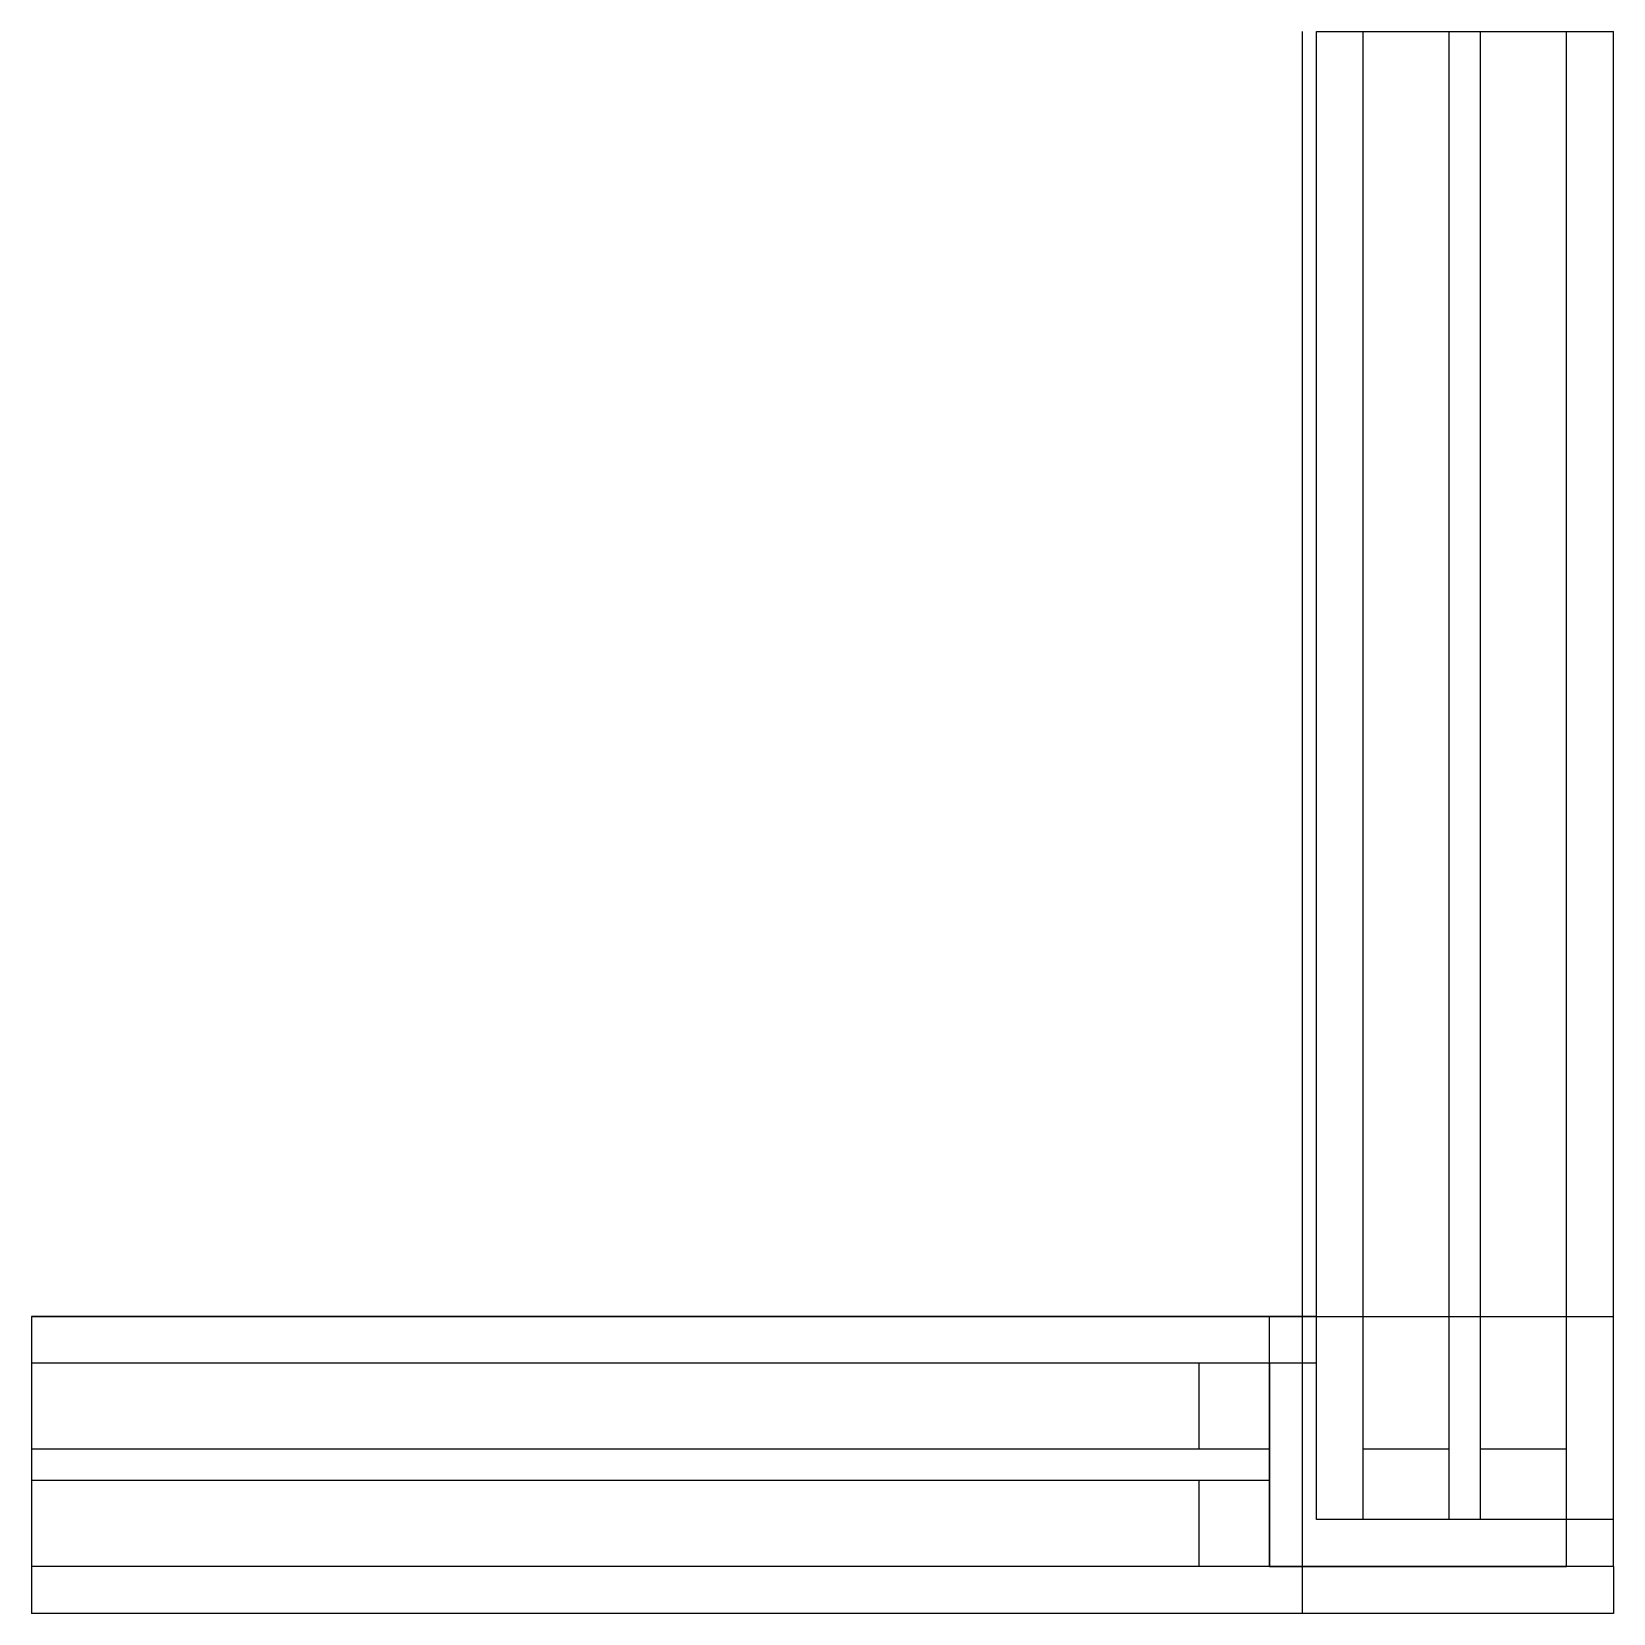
# Model space of a CAD drawing. Extents: x -163 to 40, y -38 to 164.
import ezdxf

# ---------------------------------------------------------------- set-up
doc = ezdxf.new("R2010")
doc.units = 0
doc.layers.get('0').update_dxf_attribs({"linetype": 'CONTINUOUS'})

msp = doc.modelspace()

# ---------------------------------------------------------------- linework, layer by layer
at = {"linetype": 'CONTINUOUS'}
for p, q in [((0, -38), (0, 164.4)), ((1.8, -26), (1.8, 164.4)), ((1.8, 164.4), (39.8, 164.4)), ((7.8, -26), (7.8, 164.4)), ((18.8, -26), (18.8, 164.4)), ((22.8, -26), (22.8, 164.4)), ((33.8, -32), (33.8, 164.4)), ((39.8, -32), (39.8, 164.4)), ((-162.6, 0), (39.8, 0)), ((1.8, 0), (-162.6, 0)), ((-162.6, 0), (-162.6, -38)), ((-4.2, -32), (-4.2, 0)), ((1.8, -6), (-162.6, -6)), ((-13.2, -17), (-13.2, -6)), ((-4.2, -6), (-4.2, -32)), ((1.8, -6), (-4.2, -6)), ((1.8, -26), (1.8, -6)), ((-4.2, -17), (-162.6, -17)), ((18.8, -17), (7.8, -17)), ((33.8, -17), (22.8, -17)), ((-4.2, -21), (-162.6, -21)), ((-13.2, -32), (-13.2, -21)), ((33.8, -26), (1.8, -26)), ((33.8, -26), (1.8, -26)), ((33.8, -32), (33.8, -26)), ((39.8, -26), (33.8, -26)), ((39.8, -32), (-162.6, -32)), ((-4.2, -32), (33.8, -32)), ((39.8, -32), (39.8, -38)), ((39.8, -38), (-162.6, -38))]:
    msp.add_line(p, q, dxfattribs=at)

doc.saveas('drawing.dxf')
